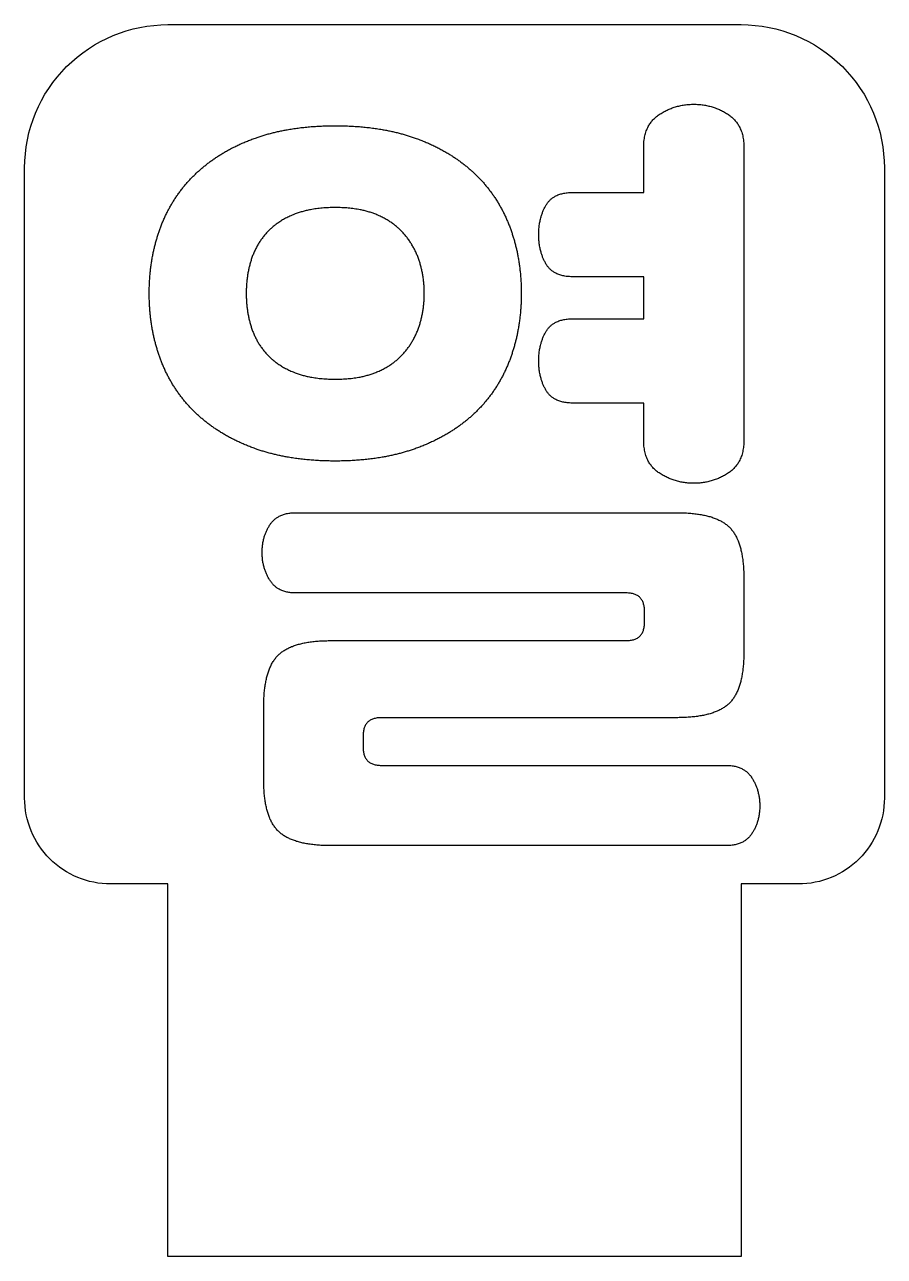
# Model space of a CAD drawing. Header units: millimetres. Extents: x 310 to 340, y 137 to 180.
import ezdxf

# ---------------------------------------------------------------- set-up
doc = ezdxf.new("R2010")
doc.units = ezdxf.units.MM
doc.layers.get('0').update_dxf_attribs({"linetype": 'CONTINUOUS'})

msp = doc.modelspace()

# ---------------------------------------------------------------- linework, layer by layer
for p, q in [((331.602, 174.141), (331.602, 175.722)), ((335.097, 175.722), (335.097, 165.486)), ((329.105, 174.141), (331.602, 174.141)), ((331.602, 171.2), (329.105, 171.2)), ((331.602, 169.73), (331.602, 171.2)), ((329.105, 169.73), (331.602, 169.73)), ((331.602, 166.79), (329.105, 166.79)), ((331.602, 165.486), (331.602, 166.79)), ((319.452, 162.962), (332.739, 162.962)), ((335.097, 160.659), (335.097, 158.107)), ((330.992, 160.16), (319.452, 160.16)), ((331.63, 159.134), (331.63, 159.522)), ((320.7, 158.496), (330.992, 158.496)), ((318.343, 153.641), (318.343, 156.193)), ((332.739, 155.805), (322.448, 155.805)), ((321.81, 155.167), (321.81, 154.779)), ((322.448, 154.141), (334.487, 154.141)), ((334.487, 151.339), (320.7, 151.339))]:
    msp.add_line(p, q)
msp.add_lwpolyline([(313, 150, -0.414214), (310, 153), (310, 175, -0.414214), (315, 180), (335, 180, -0.414214), (340, 175), (340, 153, -0.414214), (337, 150), (335, 150), (335, 137), (315, 137), (315, 150)], format="xyb", close=True)
for points in [[(332.143, 176.859), (332.684, 177.22), (333.35, 177.22)], [(333.35, 177.22), (334.015, 177.22), (334.556, 176.859)], [(331.602, 175.722), (331.602, 176.499), (332.143, 176.859)], [(334.556, 176.859), (335.097, 176.499), (335.097, 175.722)], [(318.051, 176.041), (319.258, 176.471), (320.839, 176.471)], [(320.839, 176.471), (322.42, 176.471), (323.627, 176.041)], [(316.012, 174.834), (316.845, 175.611), (318.051, 176.041)], [(323.627, 176.041), (324.834, 175.611), (325.666, 174.834)], [(314.764, 172.976), (315.18, 174.058), (316.012, 174.834)], [(325.666, 174.834), (326.498, 174.058), (326.914, 172.976)], [(328.204, 173.711), (328.467, 174.141), (329.105, 174.141)], [(319.411, 173.378), (318.814, 173.142), (318.44, 172.726)], [(320.839, 173.614), (320.007, 173.614), (319.411, 173.378)], [(322.254, 173.378), (321.671, 173.614), (320.839, 173.614)], [(323.211, 172.726), (322.836, 173.142), (322.254, 173.378)], [(327.94, 172.671), (327.94, 173.281), (328.204, 173.711)], [(314.348, 170.618), (314.348, 171.894), (314.764, 172.976)], [(326.914, 172.976), (327.33, 171.894), (327.33, 170.618)], [(318.44, 172.726), (318.065, 172.31), (317.899, 171.769)], [(323.766, 171.769), (323.585, 172.31), (323.211, 172.726)], [(328.204, 171.63), (327.94, 172.06), (327.94, 172.671)], [(317.899, 171.769), (317.732, 171.228), (317.732, 170.618)], [(323.946, 170.618), (323.946, 171.228), (323.766, 171.769)], [(329.105, 171.2), (328.467, 171.2), (328.204, 171.63)], [(314.764, 168.26), (314.348, 169.342), (314.348, 170.618)], [(317.732, 170.618), (317.732, 170.008), (317.899, 169.467)], [(323.766, 169.467), (323.946, 170.008), (323.946, 170.618)], [(327.33, 170.618), (327.33, 169.342), (326.914, 168.26)], [(317.899, 169.467), (318.065, 168.926), (318.44, 168.51)], [(323.211, 168.51), (323.585, 168.926), (323.766, 169.467)], [(328.204, 169.3), (328.467, 169.73), (329.105, 169.73)], [(327.94, 168.26), (327.94, 168.87), (328.204, 169.3)], [(316.012, 166.402), (315.18, 167.178), (314.764, 168.26)], [(318.44, 168.51), (318.814, 168.094), (319.411, 167.858)], [(322.254, 167.858), (322.836, 168.094), (323.211, 168.51)], [(326.914, 168.26), (326.498, 167.178), (325.666, 166.402)], [(328.204, 167.22), (327.94, 167.65), (327.94, 168.26)], [(319.411, 167.858), (320.007, 167.622), (320.839, 167.622)], [(320.839, 167.622), (321.671, 167.622), (322.254, 167.858)], [(329.105, 166.79), (328.467, 166.79), (328.204, 167.22)], [(318.051, 165.195), (316.845, 165.625), (316.012, 166.402)], [(325.666, 166.402), (324.834, 165.625), (323.627, 165.195)], [(320.839, 164.765), (319.258, 164.765), (318.051, 165.195)], [(323.627, 165.195), (322.42, 164.765), (320.839, 164.765)], [(332.143, 164.349), (331.602, 164.709), (331.602, 165.486)], [(335.097, 165.486), (335.097, 164.709), (334.556, 164.349)], [(333.35, 163.988), (332.684, 163.988), (332.143, 164.349)], [(334.556, 164.349), (334.015, 163.988), (333.35, 163.988)], [(318.287, 161.575), (318.287, 162.13), (318.564, 162.546)], [(318.564, 162.546), (318.842, 162.962), (319.452, 162.962)], [(332.739, 162.962), (334.071, 162.962), (334.584, 162.463)], [(334.584, 162.463), (335.097, 161.963), (335.097, 160.659)], [(318.564, 160.59), (318.287, 161.02), (318.287, 161.575)], [(319.452, 160.16), (318.842, 160.16), (318.564, 160.59)], [(331.63, 159.522), (331.63, 160.16), (330.992, 160.16)], [(330.992, 158.496), (331.63, 158.496), (331.63, 159.134)], [(318.856, 157.997), (319.369, 158.496), (320.7, 158.496)], [(318.343, 156.193), (318.343, 157.497), (318.856, 157.997)], [(335.097, 158.107), (335.097, 156.804), (334.584, 156.304)], [(334.584, 156.304), (334.071, 155.805), (332.739, 155.805)], [(322.448, 155.805), (321.81, 155.805), (321.81, 155.167)], [(321.81, 154.779), (321.81, 154.141), (322.448, 154.141)], [(334.487, 154.141), (335.097, 154.141), (335.374, 153.711)], [(318.856, 151.838), (318.343, 152.338), (318.343, 153.641)], [(335.374, 153.711), (335.652, 153.281), (335.652, 152.726)], [(335.652, 152.726), (335.652, 152.171), (335.374, 151.755)], [(320.7, 151.339), (319.369, 151.339), (318.856, 151.838)], [(335.374, 151.755), (335.097, 151.339), (334.487, 151.339)]]:
    msp.add_open_spline(points, degree=2)

doc.saveas('drawing.dxf')
